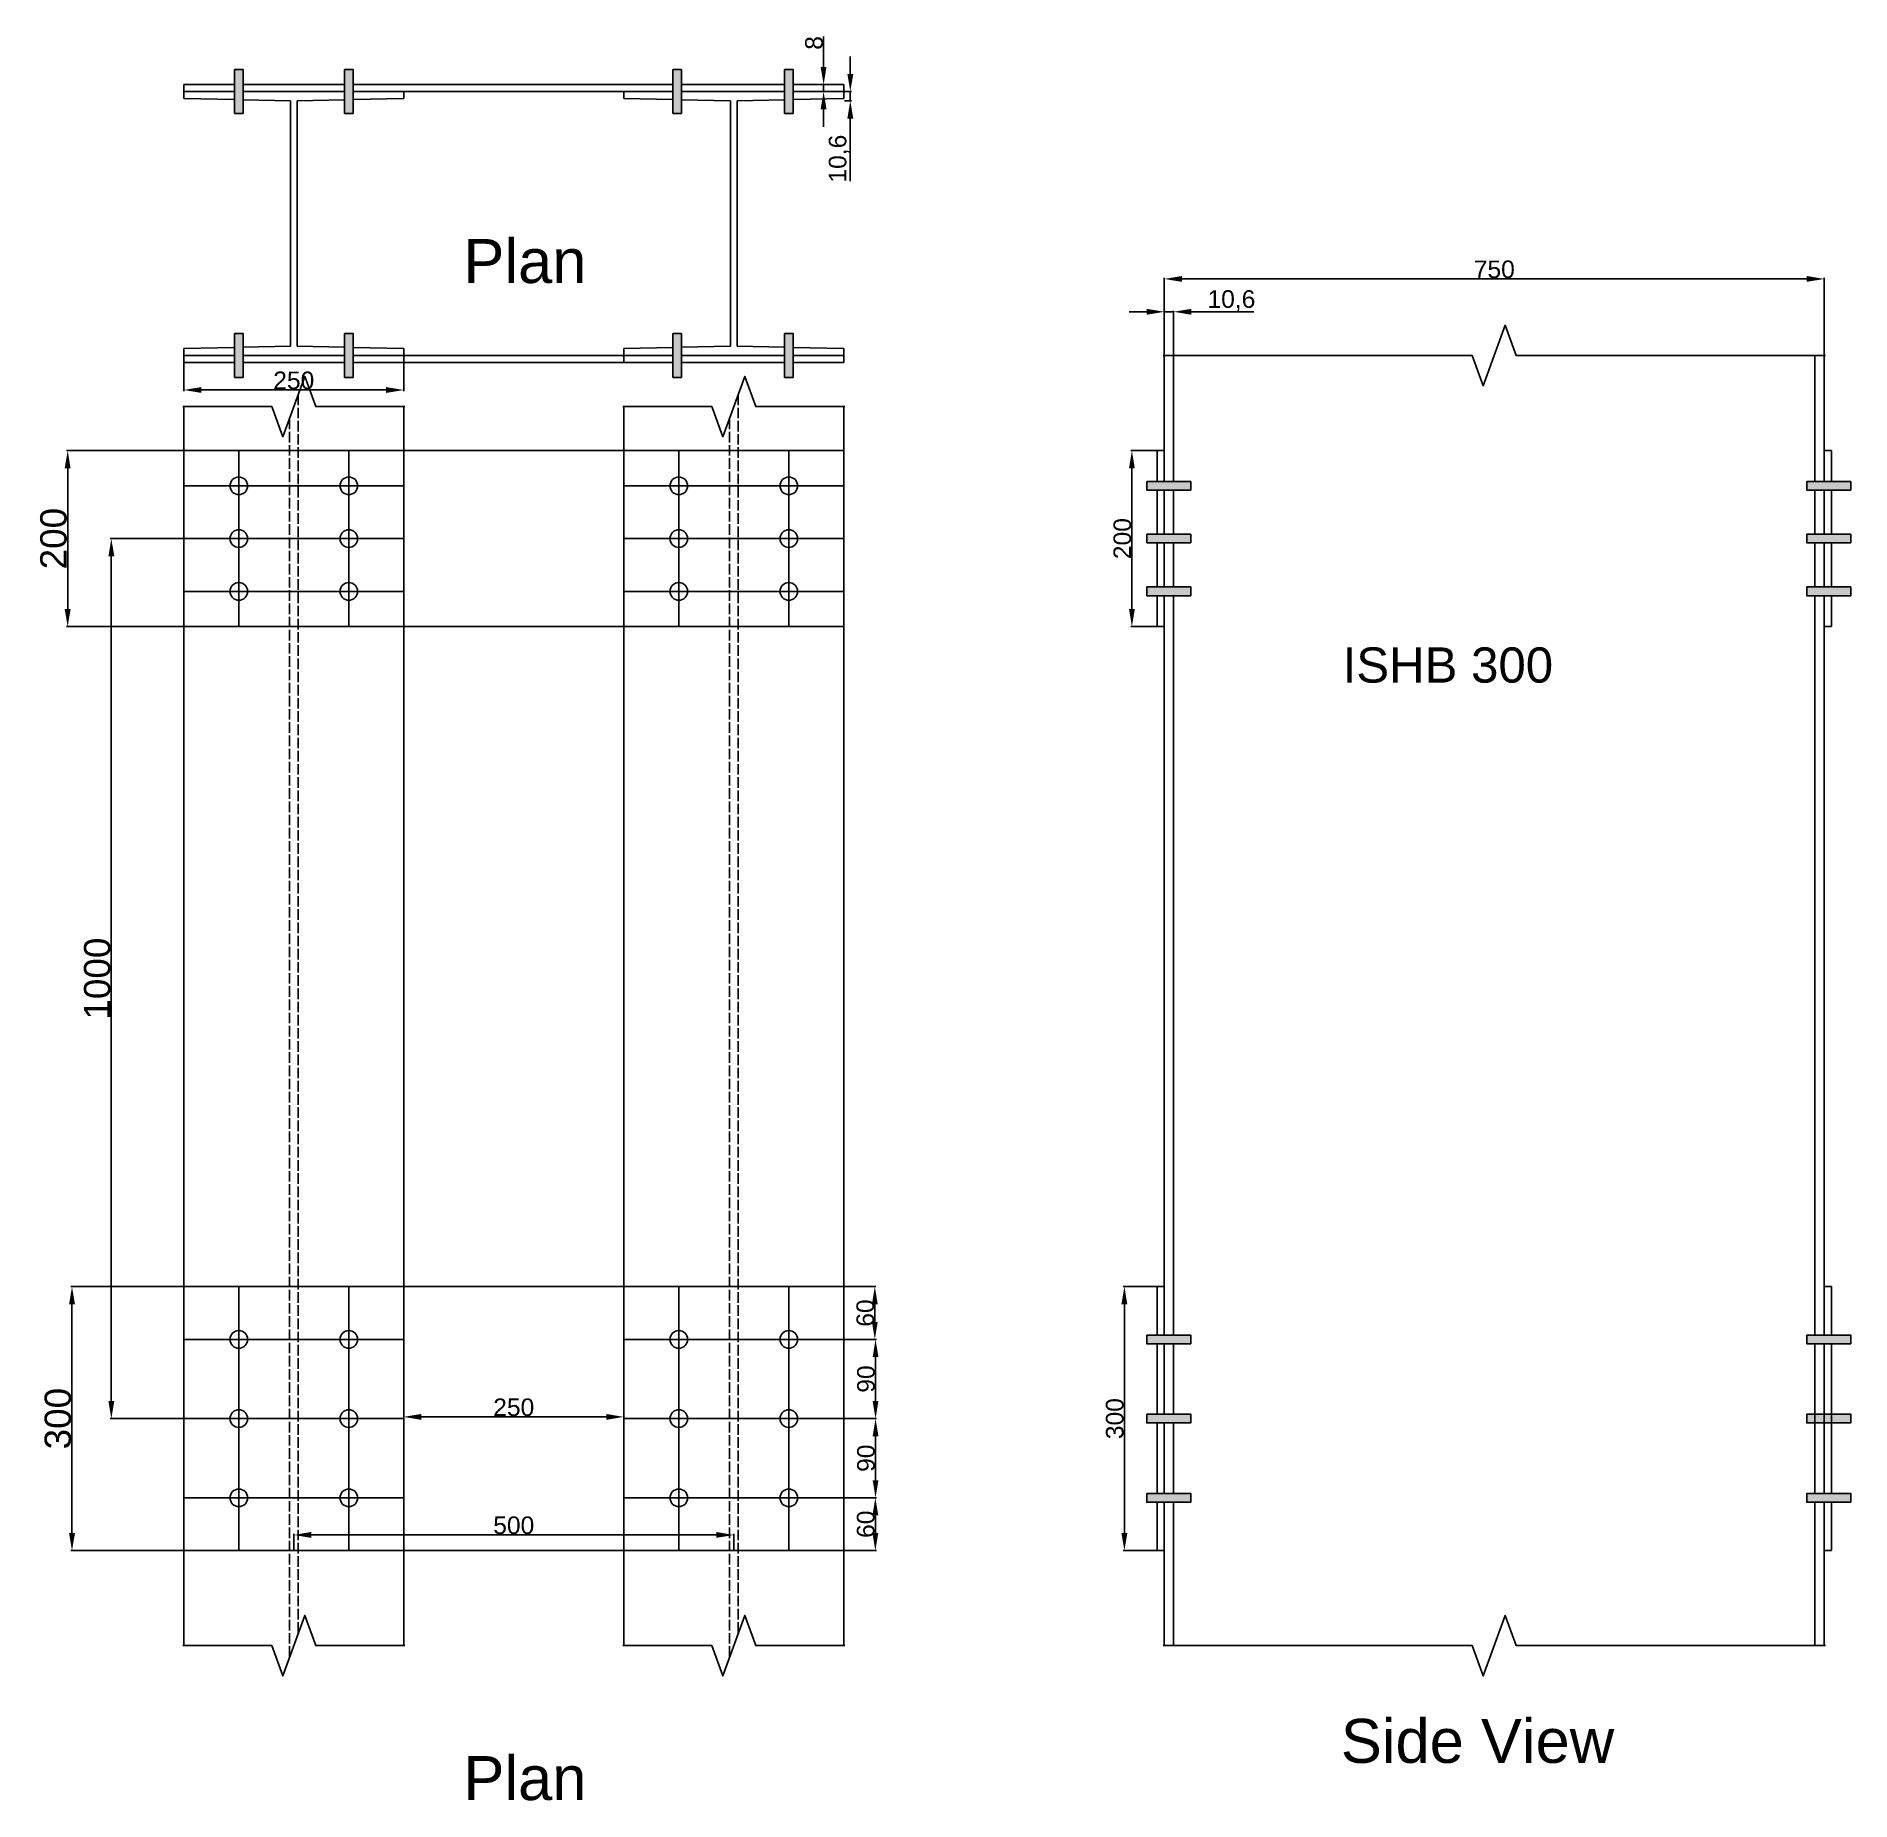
# Model space of a CAD drawing. Header units: millimetres. Extents: x 1440 to 3502, y 303 to 2308.
import ezdxf

# ---------------------------------------------------------------- set-up
doc = ezdxf.new("R2010")
doc.units = ezdxf.units.MM
doc.linetypes.add('ACAD_ISO02W100', pattern=[15, 12, -3])
doc.styles.get("Standard").update_dxf_attribs({"font": 'arial.ttf'})
doc.dimstyles.new('ISO-25', dxfattribs={"dimtxt": 2.5, "dimasz": 2.5, "dimexe": 1.25, "dimexo": 0.625, "dimtad": 1, "dimtxsty": 'Standard', "dimcen": 2.5, "dimadec": 0, "dimazin": 0, "dimtfac": 1, "dimtmove": 0, "dimatfit": 3, "dimfxl": 1, "dimarcsym": 0})

# ---------------------------------------------------------------- blocks, each defined once
blk = doc.blocks.new('*D3')
at = {"color": 0, "lineweight": -2, "transparency": 16777216}
for p, q in [((1606.8, 1837), (1474.2, 1837)), ((1475.5, 1817), (1475.5, 1657)), ((1606.8, 1637), (1474.2, 1637))]:
    blk.add_line(p, q, dxfattribs=at)
at = {"color": 0, "transparency": 16777216}
for points in [[(1472.1, 1817), (1478.8, 1817), (1475.5, 1837)], [(1472.1, 1657), (1478.8, 1657), (1475.5, 1637)]]:
    blk.add_solid(points, dxfattribs=at)
at = {"layer": 'DEFPOINTS', "color": 0, "transparency": 16777216}
for p in [(1607.4, 1837), (1475.5, 1637), (1607.4, 1637)]:
    blk.add_point(p, dxfattribs=at)
at = {"color": 0, "transparency": 16777216, "insert": (1459.5, 1737), "char_height": 30, "attachment_point": 5, "rotation": 90}
blk.add_mtext('200', dxfattribs=at)
blk = doc.blocks.new('*D4')
at = {"color": 0, "lineweight": -2, "transparency": 16777216}
for p, q in [((1606.8, 887), (1479.2, 887)), ((1480.4, 867), (1480.4, 607)), ((1606.8, 587), (1479.2, 587))]:
    blk.add_line(p, q, dxfattribs=at)
at = {"color": 0, "transparency": 16777216}
for points in [[(1477.1, 867), (1483.8, 867), (1480.4, 887)], [(1477.1, 607), (1483.8, 607), (1480.4, 587)]]:
    blk.add_solid(points, dxfattribs=at)
at = {"layer": 'DEFPOINTS', "color": 0, "transparency": 16777216}
for p in [(1607.4, 887), (1480.4, 587), (1607.4, 587)]:
    blk.add_point(p, dxfattribs=at)
at = {"color": 0, "transparency": 16777216, "insert": (1464.5, 737), "char_height": 30, "attachment_point": 5, "rotation": 90}
blk.add_mtext('300', dxfattribs=at)
blk = doc.blocks.new('*D5')
at = {"color": 0, "lineweight": -2, "transparency": 16777216}
for p, q in [((1606.8, 1737), (1523.9, 1737)), ((1525.1, 757), (1525.1, 1717)), ((1606.8, 737), (1523.9, 737))]:
    blk.add_line(p, q, dxfattribs=at)
at = {"color": 0, "transparency": 16777216}
for points in [[(1521.8, 1717), (1528.5, 1717), (1525.1, 1737)], [(1521.8, 757), (1528.5, 757), (1525.1, 737)]]:
    blk.add_solid(points, dxfattribs=at)
at = {"layer": 'DEFPOINTS', "color": 0, "transparency": 16777216}
for p in [(1525.1, 1737), (1607.4, 1737), (1607.4, 737)]:
    blk.add_point(p, dxfattribs=at)
at = {"color": 0, "transparency": 16777216, "insert": (1509.2, 1237), "char_height": 30, "attachment_point": 5, "rotation": 90}
blk.add_mtext('1000', dxfattribs=at)
blk = doc.blocks.new('*D6')
at = {"color": 0, "lineweight": -2, "transparency": 16777216}
for p, q in [((1732.4, 587.7), (1732.4, 606.1)), ((2212.4, 604.8), (1752.4, 604.8)), ((2232.4, 587.7), (2232.4, 606.1))]:
    blk.add_line(p, q, dxfattribs=at)
at = {"color": 0, "transparency": 16777216}
for points in [[(1752.4, 608.2), (1752.4, 601.5), (1732.4, 604.8)], [(2212.4, 608.2), (2212.4, 601.5), (2232.4, 604.8)]]:
    blk.add_solid(points, dxfattribs=at)
at = {"layer": 'DEFPOINTS', "color": 0, "transparency": 16777216}
for p in [(1732.4, 604.8), (1732.4, 587), (2232.4, 587)]:
    blk.add_point(p, dxfattribs=at)
at = {"color": 0, "transparency": 16777216, "insert": (1982.4, 615.7), "char_height": 20, "attachment_point": 5}
blk.add_mtext('500', dxfattribs=at)
blk = doc.blocks.new('*D7')
at = {"color": 0, "lineweight": -2, "transparency": 16777216}
for p, q in [((1857.4, 737.7), (1857.4, 740.2)), ((1877.4, 739), (2087.4, 739)), ((2107.4, 737.7), (2107.4, 740.2))]:
    blk.add_line(p, q, dxfattribs=at)
at = {"color": 0, "transparency": 16777216}
for points in [[(1877.4, 742.3), (1877.4, 735.6), (1857.4, 739)], [(2087.4, 742.3), (2087.4, 735.6), (2107.4, 739)]]:
    blk.add_solid(points, dxfattribs=at)
at = {"layer": 'DEFPOINTS', "color": 0, "transparency": 16777216}
for p in [(1857.4, 737), (2107.4, 739), (2107.4, 737)]:
    blk.add_point(p, dxfattribs=at)
at = {"color": 0, "transparency": 16777216, "insert": (1982.4, 749.8), "char_height": 20, "attachment_point": 5}
blk.add_mtext('250', dxfattribs=at)
blk = doc.blocks.new('*D8')
at = {"color": 0, "lineweight": -2, "transparency": 16777216}
for p, q in [((2358.1, 887), (2394, 887)), ((2392.7, 867), (2392.7, 847)), ((2358.1, 827), (2394, 827))]:
    blk.add_line(p, q, dxfattribs=at)
at = {"color": 0, "transparency": 16777216}
for points in [[(2389.4, 867), (2396, 867), (2392.7, 887)], [(2389.4, 847), (2396, 847), (2392.7, 827)]]:
    blk.add_solid(points, dxfattribs=at)
at = {"layer": 'DEFPOINTS', "color": 0, "transparency": 16777216}
for p in [(2357.4, 887), (2357.4, 827), (2392.7, 827)]:
    blk.add_point(p, dxfattribs=at)
at = {"color": 0, "transparency": 16777216, "insert": (2381.9, 857), "char_height": 20, "attachment_point": 5, "rotation": 90}
blk.add_mtext('60', dxfattribs=at)
blk = doc.blocks.new('*D9')
at = {"color": 0, "lineweight": -2, "transparency": 16777216}
for p, q in [((2358.1, 827), (2394.7, 827)), ((2393.5, 757), (2393.5, 807)), ((2358.1, 737), (2394.7, 737))]:
    blk.add_line(p, q, dxfattribs=at)
at = {"color": 0, "transparency": 16777216}
for points in [[(2390.2, 807), (2396.8, 807), (2393.5, 827)], [(2390.2, 757), (2396.8, 757), (2393.5, 737)]]:
    blk.add_solid(points, dxfattribs=at)
at = {"layer": 'DEFPOINTS', "color": 0, "transparency": 16777216}
for p in [(2357.4, 827), (2393.5, 827), (2357.4, 737)]:
    blk.add_point(p, dxfattribs=at)
at = {"color": 0, "transparency": 16777216, "insert": (2382.7, 782), "char_height": 20, "attachment_point": 5, "rotation": 90}
blk.add_mtext('90', dxfattribs=at)
blk = doc.blocks.new('*D10')
at = {"color": 0, "lineweight": -2, "transparency": 16777216}
for p, q in [((2358.1, 737), (2394.7, 737)), ((2393.5, 667), (2393.5, 717)), ((2358.1, 647), (2394.7, 647))]:
    blk.add_line(p, q, dxfattribs=at)
at = {"color": 0, "transparency": 16777216}
for points in [[(2390.2, 717), (2396.8, 717), (2393.5, 737)], [(2390.2, 667), (2396.8, 667), (2393.5, 647)]]:
    blk.add_solid(points, dxfattribs=at)
at = {"layer": 'DEFPOINTS', "color": 0, "transparency": 16777216}
for p in [(2357.4, 737), (2393.5, 737), (2357.4, 647)]:
    blk.add_point(p, dxfattribs=at)
at = {"color": 0, "transparency": 16777216, "insert": (2382.7, 692), "char_height": 20, "attachment_point": 5, "rotation": 90}
blk.add_mtext('90', dxfattribs=at)
blk = doc.blocks.new('*D11')
at = {"color": 0, "lineweight": -2, "transparency": 16777216}
for p, q in [((2358.1, 647), (2394.5, 647)), ((2393.3, 607), (2393.3, 627)), ((2358.1, 587), (2394.5, 587))]:
    blk.add_line(p, q, dxfattribs=at)
at = {"color": 0, "transparency": 16777216}
for points in [[(2389.9, 627), (2396.6, 627), (2393.3, 647)], [(2389.9, 607), (2396.6, 607), (2393.3, 587)]]:
    blk.add_solid(points, dxfattribs=at)
at = {"layer": 'DEFPOINTS', "color": 0, "transparency": 16777216}
for p in [(2357.4, 647), (2393.3, 647), (2357.4, 587)]:
    blk.add_point(p, dxfattribs=at)
at = {"color": 0, "transparency": 16777216, "insert": (2382.4, 617), "char_height": 20, "attachment_point": 5, "rotation": 90}
blk.add_mtext('60', dxfattribs=at)
blk = doc.blocks.new('*D12')
at = {"color": 0, "lineweight": -2, "transparency": 16777216}
for p, q in [((2364.8, 2265), (2364.8, 2285)), ((2358.1, 2245), (2366.1, 2245)), ((2358.1, 2234.4), (2366.1, 2234.4)), ((2364.8, 2245), (2364.8, 2234.4)), ((2364.8, 2214.4), (2364.8, 2143.1))]:
    blk.add_line(p, q, dxfattribs=at)
at = {"color": 0, "transparency": 16777216}
for points in [[(2361.5, 2265), (2368.2, 2265), (2364.8, 2245)], [(2361.5, 2214.4), (2368.2, 2214.4), (2364.8, 2234.4)]]:
    blk.add_solid(points, dxfattribs=at)
at = {"layer": 'DEFPOINTS', "color": 0, "transparency": 16777216}
for p in [(2357.4, 2245), (2357.4, 2234.4), (2364.8, 2234.4)]:
    blk.add_point(p, dxfattribs=at)
at = {"color": 0, "transparency": 16777216, "insert": (2352.2, 2168.8), "char_height": 20, "attachment_point": 5, "rotation": 90}
blk.add_mtext('10,6', dxfattribs=at)
blk = doc.blocks.new('*D13')
at = {"color": 0, "lineweight": -2, "transparency": 16777216}
for p, q in [((2334.5, 2273), (2334.5, 2307.5)), ((2356.8, 2253), (2333.2, 2253)), ((2334.5, 2245), (2334.5, 2253)), ((2356.8, 2245), (2333.2, 2245)), ((2334.5, 2225), (2334.5, 2205))]:
    blk.add_line(p, q, dxfattribs=at)
at = {"color": 0, "transparency": 16777216}
for points in [[(2331.1, 2273), (2337.8, 2273), (2334.5, 2253)], [(2331.1, 2225), (2337.8, 2225), (2334.5, 2245)]]:
    blk.add_solid(points, dxfattribs=at)
at = {"layer": 'DEFPOINTS', "color": 0, "transparency": 16777216}
for p in [(2334.5, 2253), (2357.4, 2253), (2357.4, 2245)]:
    blk.add_point(p, dxfattribs=at)
at = {"color": 0, "transparency": 16777216, "insert": (2323.6, 2300.3), "char_height": 20, "attachment_point": 5, "rotation": 90}
blk.add_mtext('8', dxfattribs=at)
blk = doc.blocks.new('*D14')
at = {"color": 0, "lineweight": -2, "transparency": 16777216}
for p, q in [((1607.4, 1936.4), (1607.4, 1904.7)), ((1857.4, 1936.4), (1857.4, 1904.7)), ((1627.4, 1905.9), (1837.4, 1905.9))]:
    blk.add_line(p, q, dxfattribs=at)
at = {"color": 0, "transparency": 16777216}
for points in [[(1627.4, 1909.2), (1627.4, 1902.6), (1607.4, 1905.9)], [(1837.4, 1909.2), (1837.4, 1902.6), (1857.4, 1905.9)]]:
    blk.add_solid(points, dxfattribs=at)
at = {"layer": 'DEFPOINTS', "color": 0, "transparency": 16777216}
for p in [(1607.4, 1937), (1857.4, 1937), (1857.4, 1905.9)]:
    blk.add_point(p, dxfattribs=at)
at = {"color": 0, "transparency": 16777216, "insert": (1732.4, 1916.7), "char_height": 20, "attachment_point": 5}
blk.add_mtext('250', dxfattribs=at)
blk = doc.blocks.new('*D15')
at = {"color": 0, "lineweight": -2, "transparency": 16777216}
for p, q in [((2721.6, 1945.7), (2721.6, 2033.3)), ((2741.6, 2032.1), (3451.6, 2032.1)), ((3471.6, 1945.7), (3471.6, 2033.3))]:
    blk.add_line(p, q, dxfattribs=at)
at = {"color": 0, "transparency": 16777216}
for points in [[(2741.6, 2035.4), (2741.6, 2028.8), (2721.6, 2032.1)], [(3451.6, 2035.4), (3451.6, 2028.8), (3471.6, 2032.1)]]:
    blk.add_solid(points, dxfattribs=at)
at = {"layer": 'DEFPOINTS', "color": 0, "transparency": 16777216}
for p in [(3471.6, 2032.1), (2721.6, 1945), (3471.6, 1945)]:
    blk.add_point(p, dxfattribs=at)
at = {"color": 0, "transparency": 16777216, "insert": (3096.6, 2042.9), "char_height": 20, "attachment_point": 5}
blk.add_mtext('750', dxfattribs=at)
blk = doc.blocks.new('*D16')
at = {"color": 0, "lineweight": -2, "transparency": 16777216}
for p, q in [((2701.6, 1994.8), (2681.6, 1994.8)), ((2721.6, 1945.7), (2721.6, 1996)), ((2721.6, 1994.8), (2732.2, 1994.8)), ((2732.2, 1945.7), (2732.2, 1996)), ((2752.2, 1994.8), (2823.5, 1994.8))]:
    blk.add_line(p, q, dxfattribs=at)
at = {"color": 0, "transparency": 16777216}
for points in [[(2701.6, 1998.1), (2701.6, 1991.4), (2721.6, 1994.8)], [(2752.2, 1998.1), (2752.2, 1991.4), (2732.2, 1994.8)]]:
    blk.add_solid(points, dxfattribs=at)
at = {"layer": 'DEFPOINTS', "color": 0, "transparency": 16777216}
for p in [(2732.2, 1994.8), (2721.6, 1945), (2732.2, 1945)]:
    blk.add_point(p, dxfattribs=at)
at = {"color": 0, "transparency": 16777216, "insert": (2797.9, 2007.4), "char_height": 20, "attachment_point": 5}
blk.add_mtext('10,6', dxfattribs=at)
blk = doc.blocks.new('*D17')
at = {"color": 0, "lineweight": -2, "transparency": 16777216}
for p, q in [((2713, 1837), (2683.5, 1837)), ((2684.8, 1817), (2684.8, 1657)), ((2713, 1637), (2683.5, 1637))]:
    blk.add_line(p, q, dxfattribs=at)
at = {"color": 0, "transparency": 16777216}
for points in [[(2681.5, 1817), (2688.1, 1817), (2684.8, 1837)], [(2681.5, 1657), (2688.1, 1657), (2684.8, 1637)]]:
    blk.add_solid(points, dxfattribs=at)
at = {"layer": 'DEFPOINTS', "color": 0, "transparency": 16777216}
for p in [(2713.6, 1837), (2684.8, 1637), (2713.6, 1637)]:
    blk.add_point(p, dxfattribs=at)
at = {"color": 0, "transparency": 16777216, "insert": (2674, 1737), "char_height": 20, "attachment_point": 5, "rotation": 90}
blk.add_mtext('200', dxfattribs=at)
blk = doc.blocks.new('*D18')
at = {"color": 0, "lineweight": -2, "transparency": 16777216}
for p, q in [((2713, 887), (2675, 887)), ((2676.3, 867), (2676.3, 607)), ((2713, 587), (2675, 587))]:
    blk.add_line(p, q, dxfattribs=at)
at = {"color": 0, "transparency": 16777216}
for points in [[(2672.9, 867), (2679.6, 867), (2676.3, 887)], [(2672.9, 607), (2679.6, 607), (2676.3, 587)]]:
    blk.add_solid(points, dxfattribs=at)
at = {"layer": 'DEFPOINTS', "color": 0, "transparency": 16777216}
for p in [(2713.6, 887), (2676.3, 587), (2713.6, 587)]:
    blk.add_point(p, dxfattribs=at)
at = {"color": 0, "transparency": 16777216, "insert": (2665.4, 737), "char_height": 20, "attachment_point": 5, "rotation": 90}
blk.add_mtext('300', dxfattribs=at)

msp = doc.modelspace()

# ---------------------------------------------------------------- hatches: boundary and pattern name
h = msp.add_hatch(color=256)
h.dxf.hatch_style = 1
h.paths.add_polyline_path([(1674.93, 1970.043), (1669.93, 1970.043), (1664.93, 1970.043), (1664.93, 1920.043), (1674.93, 1920.043)])
h.paths.add_polyline_path([(1799.93, 1970.043), (1794.93, 1970.043), (1789.93, 1970.043), (1789.93, 1920.043), (1799.93, 1920.043)])
h.paths.add_polyline_path([(2173.177, 1970.043), (2168.177, 1970.043), (2163.177, 1970.043), (2163.177, 1920.043), (2173.177, 1920.043)])
h.paths.add_polyline_path([(2299.93, 1970.043), (2294.93, 1970.043), (2289.93, 1970.043), (2289.93, 1920.043), (2299.93, 1920.043)])
h.paths.add_polyline_path([(2299.93, 2270.043), (2294.93, 2270.043), (2289.93, 2270.043), (2289.93, 2220.043), (2299.93, 2220.043)])
h.paths.add_polyline_path([(2173.177, 2270.043), (2168.177, 2270.043), (2163.177, 2270.043), (2163.177, 2220.043), (2173.177, 2220.043)])
h.paths.add_polyline_path([(1799.93, 2270.043), (1794.93, 2270.043), (1789.93, 2270.043), (1789.93, 2220.043), (1799.93, 2220.043)])
h.paths.add_polyline_path([(1674.93, 2270.043), (1669.93, 2270.043), (1664.93, 2270.043), (1664.93, 2220.043), (1674.93, 2220.043)])
h = msp.add_hatch(color=256)
h.dxf.hatch_style = 1
h.paths.add_polyline_path([(2751.603, 647.043), (2751.603, 652.043), (2701.603, 652.043), (2701.603, 647.043), (2701.603, 642.043), (2751.603, 642.043)])
h.paths.add_polyline_path([(2751.603, 742.121), (2701.603, 742.121), (2701.603, 737.121), (2701.603, 732.121), (2751.603, 732.121), (2751.603, 737.121)])
h.paths.add_polyline_path([(2751.603, 832.043), (2701.603, 832.043), (2701.603, 827.043), (2701.603, 822.043), (2751.603, 822.043), (2751.603, 827.043)])
h.paths.add_polyline_path([(3501.603, 832.043), (3451.603, 832.043), (3451.603, 827.043), (3451.603, 822.043), (3501.603, 822.043), (3501.603, 827.043)])
h.paths.add_polyline_path([(3479.603, 742.121), (3471.603, 742.121), (3471.603, 732.121), (3479.603, 732.121)])
h.paths.add_polyline_path([(3501.603, 742.121), (3479.603, 742.121), (3479.603, 732.121), (3501.603, 732.121), (3501.603, 737.121)])
h.paths.add_polyline_path([(3471.603, 742.121), (3461.003, 742.121), (3461.003, 732.121), (3471.603, 732.121)])
h.paths.add_polyline_path([(3461.003, 742.121), (3451.603, 742.121), (3451.603, 737.121), (3451.603, 732.121), (3461.003, 732.121)])
h.paths.add_polyline_path([(3501.603, 647.043), (3501.603, 652.043), (3451.603, 652.043), (3451.603, 647.043), (3451.603, 642.043), (3501.603, 642.043)])
h.paths.add_polyline_path([(2751.603, 1682.043), (2701.603, 1682.043), (2701.603, 1677.043), (2701.603, 1672.043), (2751.603, 1672.043)])
h.paths.add_polyline_path([(2751.603, 1742.043), (2701.603, 1742.043), (2701.603, 1737.043), (2701.603, 1732.043), (2751.603, 1732.043)])
h.paths.add_polyline_path([(2751.603, 1802.043), (2701.603, 1802.043), (2701.603, 1797.043), (2701.603, 1792.043), (2751.603, 1792.043)])
h.paths.add_polyline_path([(3501.603, 1802.043), (3451.603, 1802.043), (3451.603, 1797.043), (3451.603, 1792.043), (3501.603, 1792.043)])
h.paths.add_polyline_path([(3501.603, 1742.043), (3451.603, 1742.043), (3451.603, 1737.043), (3451.603, 1732.043), (3501.603, 1732.043)])
h.paths.add_polyline_path([(3501.603, 1682.043), (3451.603, 1682.043), (3451.603, 1677.043), (3451.603, 1672.043), (3501.603, 1672.043)])

# ---------------------------------------------------------------- linework, layer by layer
for p, q in [((1664.93, 2220.043), (1664.93, 2270.043)), ((1664.93, 2270.043), (1669.93, 2270.043)), ((1669.93, 2270.043), (1674.93, 2270.043)), ((1674.93, 2270.043), (1674.93, 2220.043)), ((1789.93, 2220.043), (1789.93, 2270.043)), ((1789.93, 2270.043), (1794.93, 2270.043)), ((1794.93, 2270.043), (1799.93, 2270.043)), ((1799.93, 2270.043), (1799.93, 2220.043)), ((2163.177, 2220.043), (2163.177, 2270.043)), ((2163.177, 2270.043), (2168.177, 2270.043)), ((2168.177, 2270.043), (2173.177, 2270.043)), ((2173.177, 2270.043), (2173.177, 2220.043)), ((2289.93, 2220.043), (2289.93, 2270.043)), ((2289.93, 2270.043), (2294.93, 2270.043)), ((2294.93, 2270.043), (2299.93, 2270.043)), ((2299.93, 2270.043), (2299.93, 2220.043)), ((1607.43, 2253.043), (1664.93, 2253.043)), ((1607.43, 2253.043), (1607.43, 2245.043)), ((1674.93, 2253.043), (1789.93, 2253.043)), ((1799.93, 2253.043), (2163.177, 2253.043)), ((2173.177, 2253.043), (2289.93, 2253.043)), ((2299.93, 2253.043), (2357.43, 2253.043)), ((2357.43, 2253.043), (2357.43, 2245.043)), ((1607.43, 2245.043), (1664.93, 2245.043)), ((1607.43, 2245.043), (1664.93, 2245.043)), ((1607.43, 2245.043), (1607.43, 2237.043)), ((1607.43, 2237.043), (1664.93, 2235.81)), ((1674.93, 2245.043), (1789.93, 2245.043)), ((1674.93, 2245.043), (1789.93, 2245.043)), ((1674.93, 2235.595), (1728.63, 2234.443)), ((1728.63, 2234.443), (1728.63, 1955.643)), ((1789.93, 2235.595), (1736.23, 2234.443)), ((1736.23, 2234.443), (1736.23, 1955.643)), ((1799.93, 2245.043), (1857.43, 2245.043)), ((1799.93, 2245.043), (2163.177, 2245.043)), ((1857.43, 2237.043), (1799.93, 2235.81)), ((1857.43, 2245.043), (1857.43, 2237.043)), ((2107.43, 2245.043), (2163.177, 2245.043)), ((2107.43, 2245.043), (2107.43, 2237.043)), ((2107.43, 2237.043), (2163.177, 2235.848)), ((2173.177, 2245.043), (2289.93, 2245.043)), ((2173.177, 2245.043), (2289.93, 2245.043)), ((2173.177, 2235.633), (2228.63, 2234.443)), ((2228.63, 2234.443), (2228.63, 1955.643)), ((2289.93, 2235.595), (2236.23, 2234.443)), ((2236.23, 2234.443), (2236.23, 1955.643)), ((2299.93, 2245.043), (2357.43, 2245.043)), ((2299.93, 2245.043), (2357.43, 2245.043)), ((2357.43, 2237.043), (2299.93, 2235.81)), ((2357.43, 2245.043), (2357.43, 2237.043)), ((1674.93, 2220.043), (1664.93, 2220.043)), ((1799.93, 2220.043), (1789.93, 2220.043)), ((2173.177, 2220.043), (2163.177, 2220.043)), ((2299.93, 2220.043), (2289.93, 2220.043)), ((1664.93, 1920.043), (1664.93, 1970.043)), ((1664.93, 1970.043), (1669.93, 1970.043)), ((1669.93, 1970.043), (1674.93, 1970.043)), ((1674.93, 1970.043), (1674.93, 1920.043)), ((1789.93, 1920.043), (1789.93, 1970.043)), ((1789.93, 1970.043), (1794.93, 1970.043)), ((1794.93, 1970.043), (1799.93, 1970.043)), ((1799.93, 1970.043), (1799.93, 1920.043)), ((2163.177, 1920.043), (2163.177, 1970.043)), ((2163.177, 1970.043), (2168.177, 1970.043)), ((2168.177, 1970.043), (2173.177, 1970.043)), ((2173.177, 1970.043), (2173.177, 1920.043)), ((2289.93, 1920.043), (2289.93, 1970.043)), ((2289.93, 1970.043), (2294.93, 1970.043)), ((2294.93, 1970.043), (2299.93, 1970.043)), ((2299.93, 1970.043), (2299.93, 1920.043)), ((1607.43, 1953.043), (1664.93, 1954.277)), ((1607.43, 1945.043), (1607.43, 1953.043)), ((1607.43, 1945.043), (1664.93, 1945.043)), ((1607.43, 1945.043), (1607.43, 1937.043)), ((1607.43, 1945.043), (1664.93, 1945.043)), ((1674.93, 1954.491), (1728.63, 1955.643)), ((1674.93, 1945.043), (1789.93, 1945.043)), ((1674.93, 1945.043), (1789.93, 1945.043)), ((1736.23, 1955.643), (1789.93, 1954.491)), ((1799.93, 1954.277), (1857.43, 1953.043)), ((1799.93, 1945.043), (1857.43, 1945.043)), ((1799.93, 1945.043), (2163.177, 1945.043)), ((1857.43, 1945.043), (1857.43, 1953.043)), ((1857.43, 1945.043), (1857.43, 1937.043)), ((2107.43, 1953.043), (2163.177, 1954.239)), ((2107.43, 1945.043), (2107.43, 1953.043)), ((2107.43, 1945.043), (2107.43, 1937.043)), ((2107.43, 1945.043), (2163.177, 1945.043)), ((2173.177, 1954.454), (2228.63, 1955.643)), ((2173.177, 1945.043), (2289.93, 1945.043)), ((2173.177, 1945.043), (2289.93, 1945.043)), ((2236.23, 1955.643), (2289.93, 1954.491)), ((2299.93, 1954.277), (2357.43, 1953.043)), ((2299.93, 1945.043), (2357.43, 1945.043)), ((2299.93, 1945.043), (2357.43, 1945.043)), ((2357.43, 1945.043), (2357.43, 1953.043)), ((2357.43, 1945.043), (2357.43, 1937.043)), ((2721.603, 1945.043), (2721.603, 1802.043)), ((2732.203, 1945.043), (2732.203, 1802.043)), ((3461.003, 1802.043), (3461.003, 1945.043)), ((3471.603, 1802.043), (3471.603, 1945.043)), ((1607.43, 1937.043), (1664.93, 1937.043)), ((1674.93, 1920.043), (1664.93, 1920.043)), ((1674.93, 1937.043), (1789.93, 1937.043)), ((1799.93, 1920.043), (1789.93, 1920.043)), ((1799.93, 1937.043), (2163.177, 1937.043)), ((2173.177, 1920.043), (2163.177, 1920.043)), ((2173.177, 1937.043), (2289.93, 1937.043)), ((2299.93, 1920.043), (2289.93, 1920.043)), ((2299.93, 1937.043), (2357.43, 1937.043)), ((1607.43, 1887.043), (1607.43, 1837.043)), ((1607.43, 1837.043), (1607.43, 1887.043)), ((1857.43, 1887.043), (1857.43, 1837.043)), ((2107.43, 1887.043), (2107.43, 1837.043)), ((2357.43, 1837.043), (2357.43, 1887.043)), ((1607.43, 1837.043), (1857.43, 1837.043)), ((1607.43, 1837.043), (1607.43, 1637.043)), ((1669.93, 1837.043), (1669.93, 1637.043)), ((1794.93, 1837.043), (1794.93, 1637.043)), ((1857.43, 1837.043), (1857.43, 479.043)), ((1857.43, 1837.043), (2107.43, 1837.043)), ((2107.43, 1837.043), (2107.43, 479.043)), ((2107.43, 1837.043), (2357.43, 1837.043)), ((2169.93, 1837.043), (2169.93, 1637.043)), ((2294.93, 1837.043), (2294.93, 1637.043)), ((2357.43, 1637.043), (2357.43, 1837.043)), ((2713.603, 1837.043), (2713.603, 1802.043)), ((2713.603, 1837.043), (2721.603, 1837.043)), ((3471.603, 1837.043), (3479.603, 1837.043)), ((3479.603, 1837.043), (3479.603, 1802.043)), ((1607.43, 1797.043), (1857.43, 1797.043)), ((2107.43, 1797.043), (2357.43, 1797.043)), ((2701.603, 1797.043), (2701.603, 1802.043)), ((2701.603, 1802.043), (2751.603, 1802.043)), ((2701.603, 1792.043), (2701.603, 1797.043)), ((2751.603, 1802.043), (2751.603, 1792.043)), ((3451.603, 1797.043), (3451.603, 1802.043)), ((3451.603, 1802.043), (3501.603, 1802.043)), ((3451.603, 1792.043), (3451.603, 1797.043)), ((3501.603, 1802.043), (3501.603, 1792.043)), ((2751.603, 1792.043), (2701.603, 1792.043)), ((2713.603, 1792.043), (2713.603, 1742.043)), ((2721.603, 1792.043), (2721.603, 1742.043)), ((2732.203, 1792.043), (2732.203, 1742.043)), ((3501.603, 1792.043), (3451.603, 1792.043)), ((3461.003, 1742.043), (3461.003, 1792.043)), ((3471.603, 1742.043), (3471.603, 1792.043)), ((3479.603, 1792.043), (3479.603, 1742.043)), ((1607.43, 1737.043), (1607.43, 737.043)), ((1607.43, 1737.043), (1857.43, 1737.043)), ((2107.43, 1737.043), (2357.43, 1737.043)), ((2357.43, 1737.043), (2357.43, 737.043)), ((2701.603, 1737.043), (2701.603, 1742.043)), ((2701.603, 1742.043), (2751.603, 1742.043)), ((2701.603, 1732.043), (2701.603, 1737.043)), ((2751.603, 1732.043), (2701.603, 1732.043)), ((2713.603, 1732.043), (2713.603, 1682.043)), ((2721.603, 1732.043), (2721.603, 1682.043)), ((2732.203, 1732.043), (2732.203, 1682.043)), ((2751.603, 1742.043), (2751.603, 1732.043)), ((3451.603, 1737.043), (3451.603, 1742.043)), ((3451.603, 1742.043), (3501.603, 1742.043)), ((3451.603, 1732.043), (3451.603, 1737.043)), ((3501.603, 1732.043), (3451.603, 1732.043)), ((3461.003, 1682.043), (3461.003, 1732.043)), ((3471.603, 1682.043), (3471.603, 1732.043)), ((3479.603, 1732.043), (3479.603, 1682.043)), ((3501.603, 1742.043), (3501.603, 1732.043)), ((1607.43, 1677.043), (1857.43, 1677.043)), ((2107.43, 1677.043), (2357.43, 1677.043)), ((2701.603, 1677.043), (2701.603, 1682.043)), ((2701.603, 1682.043), (2751.603, 1682.043)), ((2701.603, 1672.043), (2701.603, 1677.043)), ((2751.603, 1672.043), (2701.603, 1672.043)), ((2713.603, 1672.043), (2713.603, 1637.043)), ((2721.603, 1672.043), (2721.603, 832.043)), ((2732.203, 1672.043), (2732.203, 832.043)), ((2751.603, 1682.043), (2751.603, 1672.043)), ((3451.603, 1677.043), (3451.603, 1682.043)), ((3451.603, 1682.043), (3501.603, 1682.043)), ((3451.603, 1672.043), (3451.603, 1677.043)), ((3501.603, 1672.043), (3451.603, 1672.043)), ((3461.003, 832.043), (3461.003, 1672.043)), ((3471.603, 832.043), (3471.603, 1672.043)), ((3479.603, 1672.043), (3479.603, 1637.043)), ((3501.603, 1682.043), (3501.603, 1672.043)), ((1607.43, 1637.043), (1857.43, 1637.043)), ((1857.43, 1637.043), (2107.43, 1637.043)), ((2107.43, 1637.043), (2357.43, 1637.043)), ((2713.603, 1637.043), (2721.603, 1637.043)), ((3479.603, 1637.043), (3471.603, 1637.043)), ((1607.43, 887.043), (1607.43, 587.043)), ((1607.43, 887.043), (1857.43, 887.043)), ((1732.43, 887.043), (1607.43, 887.043)), ((1669.93, 887.043), (1669.93, 587.043)), ((1732.43, 887.043), (1857.43, 887.043)), ((1794.93, 887.043), (1794.93, 587.043)), ((1857.43, 887.043), (2107.43, 887.043)), ((2107.43, 887.043), (2357.43, 887.043)), ((2232.43, 887.043), (2107.43, 887.043)), ((2169.93, 887.043), (2169.93, 587.043)), ((2232.43, 887.043), (2357.43, 887.043)), ((2294.93, 887.043), (2294.93, 587.043)), ((2357.43, 887.043), (2357.43, 587.043)), ((2713.603, 887.043), (2713.603, 832.043)), ((2713.603, 887.043), (2721.603, 887.043)), ((3479.603, 887.043), (3471.603, 887.043)), ((3479.603, 887.043), (3479.603, 832.043)), ((1607.43, 827.043), (1857.43, 827.043)), ((2107.43, 827.043), (2357.43, 827.043)), ((2713.603, 822.043), (2713.603, 742.121)), ((2721.603, 822.043), (2721.603, 742.121)), ((2732.203, 822.043), (2732.203, 742.121)), ((3461.003, 652.043), (3461.003, 822.043)), ((3471.603, 652.043), (3471.603, 822.043)), ((3479.603, 822.043), (3479.603, 652.043)), ((1607.43, 737.043), (1857.43, 737.043)), ((2107.43, 737.043), (2357.43, 737.043)), ((2713.603, 732.121), (2713.603, 652.043)), ((2721.603, 732.121), (2721.603, 652.043)), ((2732.203, 732.121), (2732.203, 652.043)), ((3471.603, 742.121), (3471.603, 732.121)), ((1607.43, 647.043), (1857.43, 647.043)), ((2107.43, 647.043), (2357.43, 647.043)), ((2713.603, 642.043), (2713.603, 587.043)), ((2721.603, 642.043), (2721.603, 479.043)), ((2732.203, 642.043), (2732.203, 479.043)), ((3461.003, 479.043), (3461.003, 642.043)), ((3471.603, 479.043), (3471.603, 642.043)), ((3479.603, 642.043), (3479.603, 587.043)), ((1607.43, 587.043), (1857.43, 587.043)), ((1607.43, 587.043), (2357.43, 587.043)), ((1607.43, 587.043), (1607.43, 479.043)), ((1727.43, 587.043), (1737.43, 587.043)), ((1857.43, 587.043), (2107.43, 587.043)), ((2107.43, 587.043), (2357.43, 587.043)), ((2227.43, 587.043), (2237.43, 587.043)), ((2357.43, 587.043), (2357.43, 479.043)), ((2713.603, 587.043), (2721.603, 587.043)), ((3479.603, 587.043), (3471.603, 587.043))]:
    msp.add_line(p, q)
at = {"linetype": 'ACAD_ISO02W100'}
for p, q in [((1737.43, 1900.781), (1737.43, 492.781)), ((2237.43, 1900.781), (2237.43, 492.781)), ((1727.43, 1873.306), (1727.43, 465.306)), ((2227.43, 1873.306), (2227.43, 465.306))]:
    msp.add_line(p, q, dxfattribs=at)
at = {"linetype": 'Continuous'}
for points in [[(2720.353, 1945.043), (3071.603, 1945.043), (3084.103, 1910.7), (3109.103, 1979.387), (3121.603, 1945.043), (3472.853, 1945.043)], [(1606.18, 1887.043), (1707.43, 1887.043), (1719.93, 1852.7), (1744.93, 1921.387), (1757.43, 1887.043), (1858.68, 1887.043)], [(2106.18, 1887.043), (2207.43, 1887.043), (2219.93, 1852.7), (2244.93, 1921.387), (2257.43, 1887.043), (2358.68, 1887.043)], [(1606.18, 479.043), (1707.43, 479.043), (1719.93, 444.7), (1744.93, 513.387), (1757.43, 479.043), (1858.68, 479.043)], [(2106.18, 479.043), (2207.43, 479.043), (2219.93, 444.7), (2244.93, 513.387), (2257.43, 479.043), (2358.68, 479.043)], [(2720.353, 479.043), (3071.603, 479.043), (3084.103, 444.7), (3109.103, 513.387), (3121.603, 479.043), (3472.853, 479.043)]]:
    msp.add_lwpolyline(points, dxfattribs=at)
for points in [[(2701.603, 832.043), (2751.603, 832.043), (2751.603, 827.043), (2751.603, 822.043), (2701.603, 822.043), (2701.603, 827.043)], [(3451.603, 832.043), (3501.603, 832.043), (3501.603, 827.043), (3501.603, 822.043), (3451.603, 822.043), (3451.603, 827.043)], [(2701.603, 742.121), (2751.603, 742.121), (2751.603, 737.121), (2751.603, 732.121), (2701.603, 732.121), (2701.603, 737.121)], [(3451.603, 742.121), (3501.603, 742.121), (3501.603, 737.121), (3501.603, 732.121), (3451.603, 732.121), (3451.603, 737.121)], [(2701.603, 652.043), (2751.603, 652.043), (2751.603, 647.043), (2751.603, 642.043), (2701.603, 642.043), (2701.603, 647.043)], [(3451.603, 652.043), (3501.603, 652.043), (3501.603, 647.043), (3501.603, 642.043), (3451.603, 642.043), (3451.603, 647.043)]]:
    msp.add_lwpolyline(points, close=True)
for centre in [(1669.93, 1797.043), (1794.93, 1797.043), (2169.93, 1797.043), (2294.93, 1797.043), (1669.93, 1737.043), (1794.93, 1737.043), (2169.93, 1737.043), (2294.93, 1737.043), (1669.93, 1677.043), (1794.93, 1677.043), (2169.93, 1677.043), (2294.93, 1677.043), (1669.93, 827.043), (1794.93, 827.043), (2169.93, 827.043), (2294.93, 827.043), (1669.93, 737.043), (1794.93, 737.043), (2169.93, 737.043), (2294.93, 737.043), (1669.93, 647.043), (1794.93, 647.043), (2169.93, 647.043), (2294.93, 647.043)]:
    msp.add_circle(centre, 10)

# ---------------------------------------------------------------- texts
at = {"attachment_point": 1}
for s, width, insert, char_height in [('Plan', 228.09553, (1925.193, 2077.443), 50), ('ISHB 300', 365.63661, (2924.289, 1613.387), 40), ('Side View', 329.86122, (2922.226, 395.839), 50), ('Plan', 228.09553, (1925.193, 353.543), 50)]:
    msp.add_mtext_dynamic_manual_height_columns(s, width=width, gutter_width=12.5, heights=[0], dxfattribs=dict(at, insert=insert, char_height=char_height))

# ---------------------------------------------------------------- dimensions: what is measured, and where the dimension line sits
for base, p1, p2, override, picture, middle in [((2334.474, 2253.043), (2357.43, 2245.043), (2357.43, 2253.043), {"dimtxt": 20, "dimasz": 20}, '*D13', (2323.637, 2300.258)), ((2364.828, 2234.443), (2357.43, 2245.043), (2357.43, 2234.443), {"dimtxt": 20, "dimasz": 20}, '*D12', (2352.184, 2168.791)), ((2684.788, 1637.043), (2713.603, 1837.043), (2713.603, 1637.043), {"dimtxt": 20, "dimasz": 20}, '*D17', (2673.951, 1737.043)), ((1525.134, 1737.043), (1607.43, 737.043), (1607.43, 1737.043), {"dimtxt": 30, "dimasz": 20}, '*D5', (1509.192, 1237.043)), ((2676.27, 587.043), (2713.603, 887.043), (2713.603, 587.043), {"dimtxt": 20, "dimasz": 20}, '*D18', (2665.427, 737.043))]:
    dim = msp.add_linear_dim(base=base, p1=p1, p2=p2, angle=90, dimstyle='ISO-25', override=override)
    dim.commit()
    dim.dimension.update_dxf_attribs({"geometry": picture, "text_midpoint": middle})
for base, p1, p2, picture, middle in [((3471.603, 2032.1), (2721.603, 1945.043), (3471.603, 1945.043), '*D15', (3096.603, 2042.936)), ((2732.203, 1994.77), (2721.603, 1945.043), (2732.203, 1945.043), '*D16', (2797.855, 2007.414)), ((1857.43, 1905.906), (1607.43, 1937.043), (1857.43, 1937.043), '*D14', (1732.43, 1916.743)), ((1732.43, 604.837), (2232.43, 587.043), (1732.43, 587.043), '*D6', (1982.43, 615.673))]:
    dim = msp.add_linear_dim(base=base, p1=p1, p2=p2, dimstyle='ISO-25', override={"dimtxt": 20, "dimasz": 20})
    dim.commit()
    dim.dimension.update_dxf_attribs({"geometry": picture, "text_midpoint": middle})
for base, p1, p2, override, picture, middle in [((1475.458, 1637.043), (1607.43, 1837.043), (1607.43, 1637.043), {"dimtxt": 30, "dimasz": 20}, '*D3', (1475.458, 1737.043)), ((1480.449, 587.043), (1607.43, 887.043), (1607.43, 587.043), {"dimtxt": 30, "dimasz": 20}, '*D4', (1480.449, 737.043)), ((2392.712, 827.043), (2357.43, 887.043), (2357.43, 827.043), {"dimtxt": 20, "dimasz": 20}, '*D8', (2392.712, 857.043)), ((2393.489, 827.043), (2357.43, 737.043), (2357.43, 827.043), {"dimtxt": 20, "dimasz": 20}, '*D9', (2393.489, 782.043)), ((2393.489, 737.043), (2357.43, 647.043), (2357.43, 737.043), {"dimtxt": 20, "dimasz": 20}, '*D10', (2393.489, 692.043)), ((2393.254, 647.043), (2357.43, 587.043), (2357.43, 647.043), {"dimtxt": 20, "dimasz": 20}, '*D11', (2393.254, 617.043))]:
    dim = msp.add_linear_dim(base=base, p1=p1, p2=p2, angle=90, dimstyle='ISO-25', override=override)
    dim.commit()
    dim.dimension.update_dxf_attribs({"geometry": picture, "text_midpoint": middle, "dimtype": 160})
dim = msp.add_linear_dim(base=(2107.43, 738.963), p1=(1857.43, 737.043), p2=(2107.43, 737.043), dimstyle='ISO-25', override={"dimtxt": 20, "dimasz": 20})
dim.commit()
dim.dimension.update_dxf_attribs({"geometry": '*D7', "text_midpoint": (1982.43, 738.963), "dimtype": 160})

doc.saveas('drawing.dxf')
